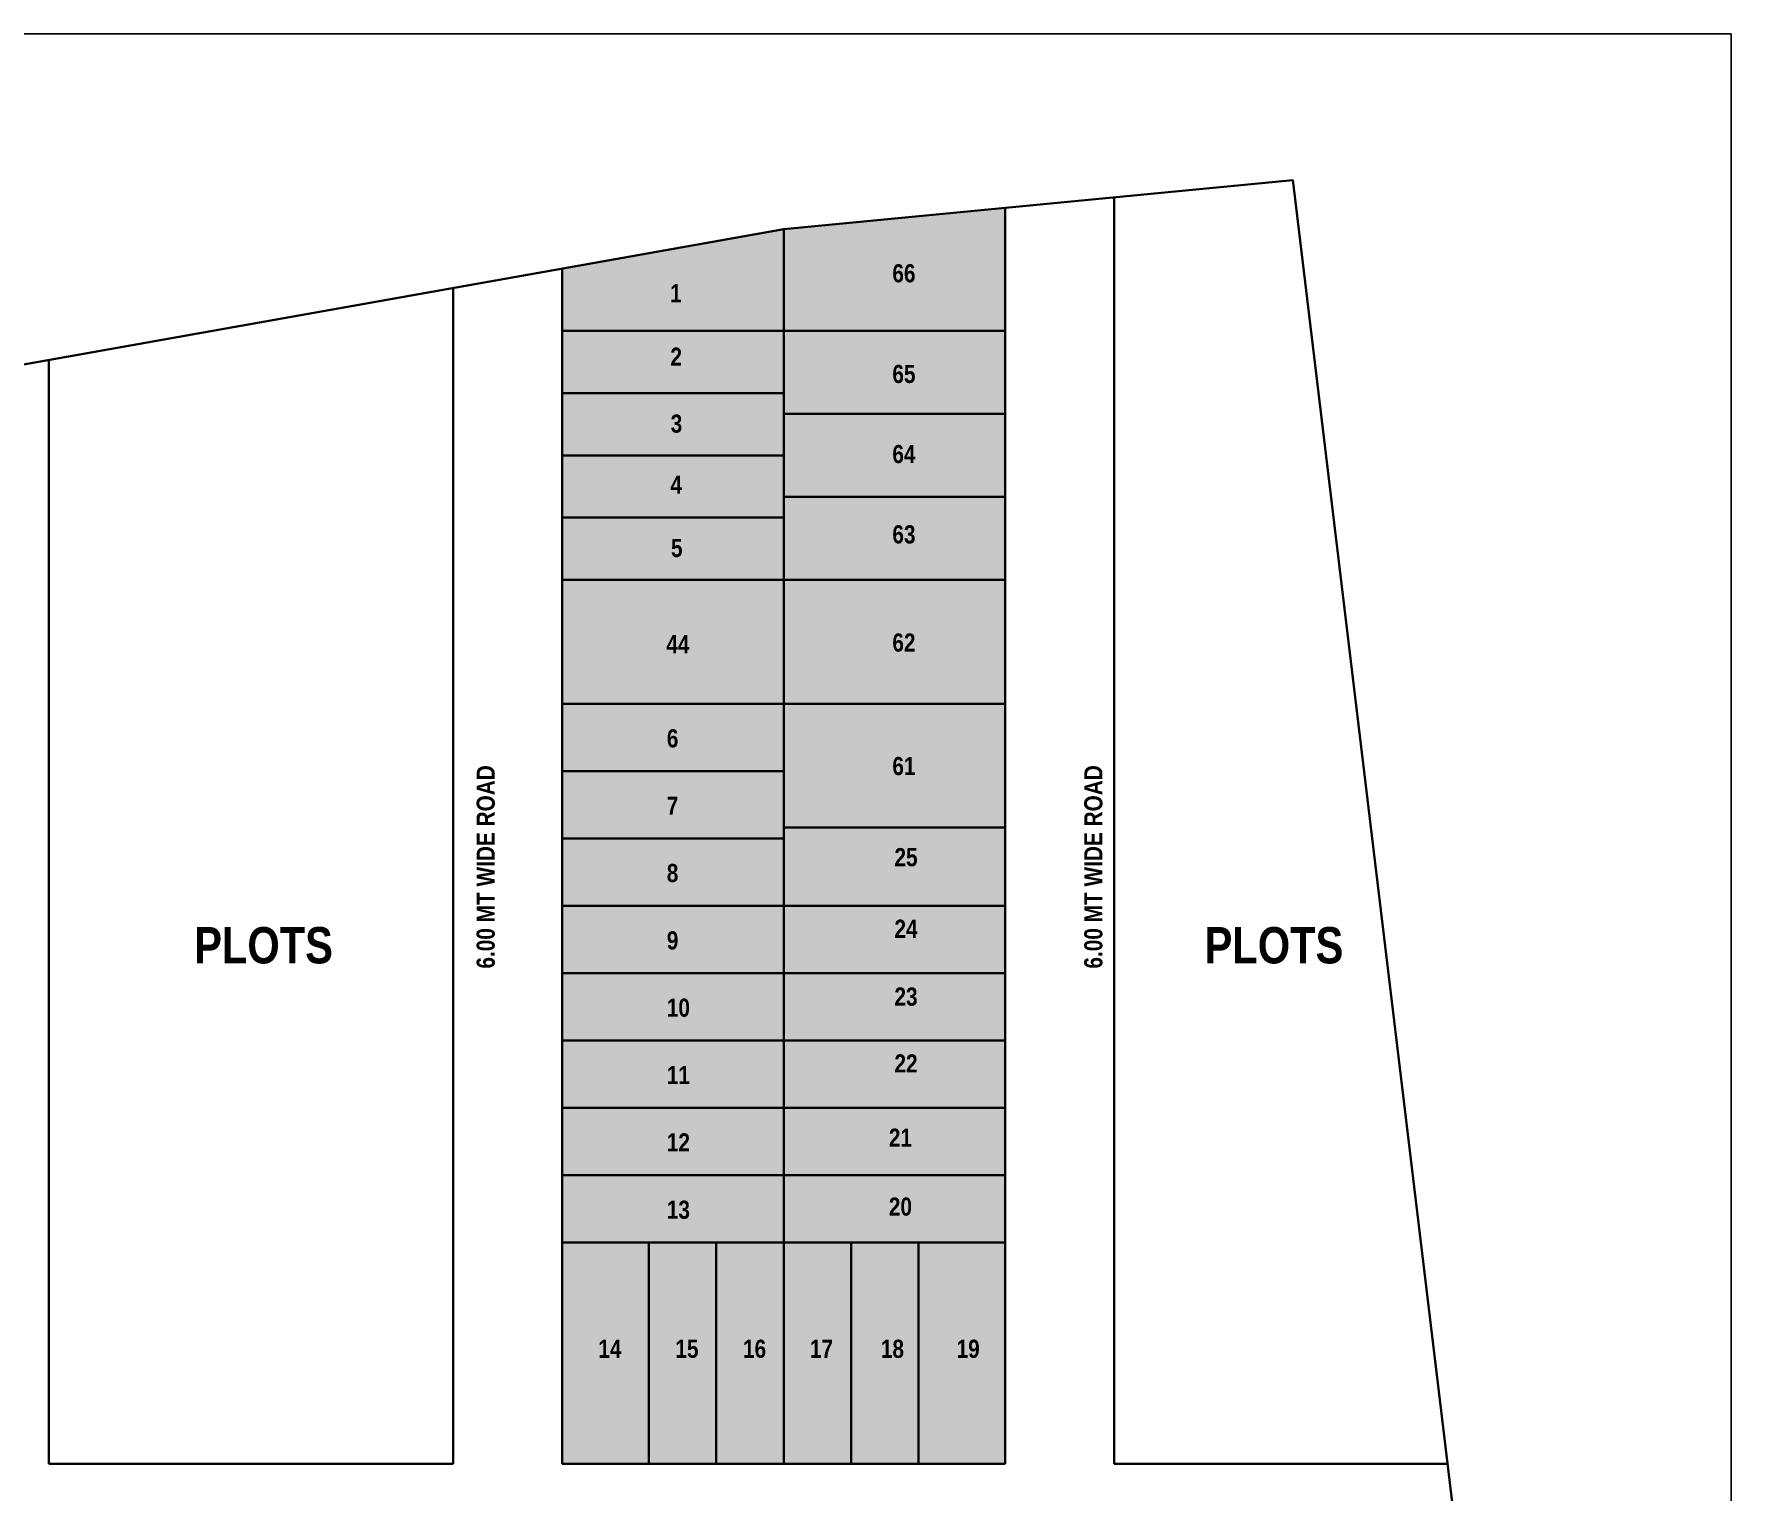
# Model space of a CAD drawing. Header units: inches. Extents: x 218041 to 238734, y -94371 to -86245.
# Drawn here: x 220850 to 224527, y -90658 to -87500 of the extents above; entities that cross this region are included whole.
import ezdxf

# ---------------------------------------------------------------- set-up
doc = ezdxf.new("R2010")
doc.units = ezdxf.units.IN
doc.header["$LTSCALE"] = 0.1
doc.header["$MEASUREMENT"] = 0
doc.layers.add('dimension', color=5, linetype='Continuous')
doc.layers.add('TEXT', color=250, linetype='Continuous')
doc.styles.get("Standard").update_dxf_attribs({"font": 'swisscb.ttf'})

msp = doc.modelspace()

# ---------------------------------------------------------------- hatches: boundary and pattern name
at = {"lineweight": -3, "true_color": 0xffffff, "transparency": 33554559}
h = msp.add_hatch(color=7, dxfattribs=at)
h.dxf.hatch_style = 1
h.paths.add_polyline_path([(222474.712, -88683.288), (221994.712, -88683.288), (221994.712, -88951.616), (222474.712, -88951.616)])
h.paths.add_polyline_path([(222954.712, -88683.288), (222474.712, -88683.288), (222474.712, -88951.616), (222954.712, -88951.616)])
h.paths.add_polyline_path([(222954.712, -88951.616), (222474.712, -88951.616), (222474.712, -89219.944), (222954.712, -89219.944)])
h.paths.add_polyline_path([(222954.712, -88503.485), (222474.712, -88503.485), (222474.712, -88683.288), (222954.712, -88683.288)])
h.paths.add_polyline_path([(222954.712, -88323.681), (222474.712, -88323.681), (222474.712, -88503.485), (222954.712, -88503.485)])
h.paths.add_polyline_path([(222954.712, -88143.878), (222474.712, -88143.878), (222474.712, -88323.681), (222954.712, -88323.681)])
h.paths.add_polyline_path([(222954.712, -87877.124), (222474.712, -87923.55), (222474.712, -88143.878), (222954.712, -88143.878)])
at = {"lineweight": -3, "true_color": 0x815a55, "transparency": 33554559}
h = msp.add_hatch(color=37, dxfattribs=at)
h.dxf.hatch_style = 1
h.paths.add_polyline_path([(222474.712, -87923.55), (221994.712, -88008.927), (221994.712, -88143.799), (222474.712, -88143.799)])
h.paths.add_polyline_path([(222474.712, -88143.799), (221994.712, -88143.799), (221994.712, -88278.672), (222474.712, -88278.672)])
h.paths.add_polyline_path([(222474.712, -88278.672), (221994.712, -88278.672), (221994.712, -88323.681), (221994.712, -88413.544), (222474.712, -88413.544)])
h.paths.add_polyline_path([(222474.712, -88413.544), (221994.712, -88413.544), (221994.712, -88548.416), (222474.712, -88548.416)])
h.paths.add_polyline_path([(222474.712, -88548.416), (221994.712, -88548.416), (221994.712, -88683.288), (222474.712, -88683.288)])
h.paths.add_polyline_path([(222474.712, -88951.616), (221994.712, -88951.616), (221994.712, -89369.78), (222474.712, -89369.78)])
h.paths.add_polyline_path([(222474.712, -89399.747), (222474.712, -89369.78), (221994.712, -89369.78), (221994.712, -89399.747), (221994.712, -89519.616), (222474.712, -89519.616)])
h.paths.add_polyline_path([(222474.712, -89579.55), (222474.712, -89519.616), (221994.712, -89519.616), (221994.712, -89579.55), (221994.712, -89669.452), (222474.712, -89669.452)])
h.paths.add_polyline_path([(222474.712, -89759.354), (222474.712, -89669.452), (221994.712, -89669.452), (221994.712, -89759.354), (221994.712, -89819.288), (222474.712, -89819.288)])
h.paths.add_polyline_path([(222474.712, -89819.288), (221994.712, -89819.288), (221994.712, -89939.157), (221994.712, -89969.124), (222474.712, -89969.124), (222474.712, -89939.157)])
h.paths.add_polyline_path([(222474.712, -89969.124), (221994.712, -89969.124), (221994.712, -90118.96), (222474.712, -90118.96)])
h.paths.add_polyline_path([(222954.712, -89969.124), (222474.712, -89969.124), (222474.712, -90118.96), (222954.712, -90118.96)])
h.paths.add_polyline_path([(222954.712, -89819.288), (222474.712, -89819.288), (222474.712, -89939.157), (222474.712, -89969.124), (222954.712, -89969.124), (222954.712, -89939.157)])
h.paths.add_polyline_path([(222954.712, -89759.354), (222954.712, -89669.452), (222474.712, -89669.452), (222474.712, -89759.354), (222474.712, -89819.288), (222954.712, -89819.288)])
h.paths.add_polyline_path([(222954.712, -89519.616), (222474.712, -89519.616), (222474.712, -89579.55), (222474.712, -89669.452), (222954.712, -89669.452), (222954.712, -89579.55)])
h.paths.add_polyline_path([(222954.712, -89399.747), (222954.712, -89369.78), (222474.712, -89369.78), (222474.712, -89399.747), (222474.712, -89519.616), (222954.712, -89519.616)])
h.paths.add_polyline_path([(222954.712, -89219.944), (222474.712, -89219.944), (222474.712, -89369.78), (222954.712, -89369.78)])
h.paths.add_polyline_path([(222954.712, -90118.96), (222794.712, -90118.96), (222794.712, -90598.96), (222924.417, -90598.96), (222954.712, -90598.96)])
h.paths.add_polyline_path([(222794.712, -90118.96), (222634.712, -90118.96), (222634.712, -90598.96), (222794.712, -90598.96)])
h.paths.add_polyline_path([(222634.712, -90118.96), (222474.712, -90118.96), (222474.712, -90598.96), (222634.712, -90598.96)])
h.paths.add_polyline_path([(222474.712, -90118.96), (222314.712, -90118.96), (222314.712, -90598.96), (222474.712, -90598.96)])
h.paths.add_polyline_path([(222314.712, -90118.96), (222154.712, -90118.96), (222154.712, -90598.96), (222314.712, -90598.96)])
h.paths.add_polyline_path([(222154.712, -90118.96), (221994.712, -90118.96), (221994.712, -90598.96), (222154.712, -90598.96)])

# ---------------------------------------------------------------- linework, layer by layer
at = {"lineweight": 30}
for p, q in [((221994.712, -88143.799), (222474.712, -88143.799)), ((221994.712, -88278.672), (222474.712, -88278.672)), ((221994.712, -88413.544), (222474.712, -88413.544)), ((221994.712, -88548.416), (222474.712, -88548.416)), ((222474.835, -89097.534), (221994.835, -89097.534)), ((222474.958, -89243.452), (221994.958, -89243.452)), ((222954.712, -89389.37), (221995.081, -89389.37)), ((222954.712, -89535.288), (221995.204, -89535.288)), ((222954.712, -89681.206), (221995.327, -89681.206)), ((222954.712, -89827.124), (221995.45, -89827.124)), ((222474.712, -89973.042), (221994.712, -89973.042)), ((222954.712, -89973.042), (222474.712, -89973.042))]:
    msp.add_line(p, q, dxfattribs=at)
at = {"lineweight": -3}
for p, q in [((221758.647, -90598.96), (220882.843, -90598.96)), ((223190.778, -90598.96), (223912.745, -90598.96))]:
    msp.add_line(p, q, dxfattribs=at)
msp.add_lwpolyline([(224526.924, -87500.224), (218040.532, -87500.224), (218040.532, -93383.165), (224526.924, -93383.165)], close=True, dxfattribs=at)
at = {"lineweight": 30}
for points in [[(222954.712, -90598.96), (221994.712, -90598.96)], [(222025.007, -90598.96), (222924.417, -90598.96)]]:
    msp.add_lwpolyline(points, dxfattribs=at)
at = {"layer": 'dimension', "color": 18, "lineweight": 30, "true_color": 0x000000}
for p, q in [((223577.532, -87816.694), (223995.984, -91289.845)), ((223190.778, -90598.96), (223190.778, -87854.291)), ((222954.712, -90598.96), (222954.712, -87877.124)), ((222954.712, -88143.878), (222954.712, -87877.124)), ((222474.712, -87923.55), (218553.663, -88620.983)), ((222474.712, -87923.55), (222474.712, -88951.616)), ((221994.712, -90598.96), (221994.712, -88008.927)), ((221994.712, -88323.681), (221994.712, -88008.927)), ((221758.647, -88050.916), (221758.647, -90598.96)), ((222954.712, -88143.878), (222474.712, -88143.878)), ((222954.712, -88143.878), (222954.712, -88323.681)), ((220882.843, -90598.96), (220882.843, -88206.694)), ((221994.712, -88323.681), (221994.712, -89399.747)), ((222954.712, -88323.681), (222474.712, -88323.681)), ((222954.712, -89219.944), (222954.712, -88323.681)), ((222954.712, -88503.485), (222474.712, -88503.485)), ((222954.712, -88683.288), (221994.712, -88683.288)), ((222474.712, -88951.616), (221994.712, -88951.616)), ((222474.712, -89399.747), (222474.712, -88951.616)), ((222954.712, -88951.616), (222474.712, -88951.616)), ((222954.712, -89219.944), (222474.712, -89219.944)), ((222954.712, -89399.747), (222954.712, -89219.944)), ((221994.712, -89399.747), (221994.712, -89579.55)), ((222474.712, -89579.55), (222474.712, -89399.747)), ((222474.712, -89399.747), (222474.712, -89579.55)), ((222954.712, -89579.55), (222954.712, -89399.747)), ((221994.712, -89579.55), (221994.712, -89759.354)), ((222474.712, -89759.354), (222474.712, -89579.55)), ((222474.712, -89579.55), (222474.712, -89759.354)), ((222954.712, -89759.354), (222954.712, -89579.55)), ((221994.712, -89759.354), (221994.712, -89939.157)), ((222474.712, -89939.157), (222474.712, -89759.354)), ((222474.712, -89759.354), (222474.712, -89939.157)), ((222954.712, -89939.157), (222954.712, -89759.354)), ((221994.712, -89939.157), (221994.712, -90118.96)), ((222474.712, -90118.96), (222474.712, -89939.157)), ((222474.712, -89939.157), (222474.712, -90118.96)), ((222954.712, -90118.96), (222954.712, -89939.157)), ((221994.712, -90598.96), (221994.712, -90118.96)), ((222204.811, -90118.96), (221994.712, -90118.96)), ((221994.712, -90118.96), (222474.712, -90118.96)), ((222266.581, -90118.96), (222204.811, -90118.96)), ((222446.384, -90118.96), (222266.581, -90118.96)), ((222744.614, -90118.96), (222446.384, -90118.96)), ((222474.712, -90118.96), (222954.712, -90118.96)), ((222954.712, -90118.96), (222744.614, -90118.96)), ((222954.712, -90598.96), (222954.712, -90118.96)), ((220882.843, -90598.96), (221758.647, -90598.96)), ((221994.712, -90598.96), (222954.712, -90598.96)), ((223190.778, -90598.96), (223912.745, -90598.96))]:
    msp.add_line(p, q, dxfattribs=at)
at = {"layer": 'dimension', "color": 18, "lineweight": -3, "true_color": 0x000000}
for p, q in [((222954.712, -87877.124), (222954.712, -90598.96)), ((221994.712, -88008.927), (221994.712, -90598.96))]:
    msp.add_line(p, q, dxfattribs=at)
at = {"layer": 'dimension', "color": 18, "lineweight": 30, "true_color": 0x000000}
for points in [[(222474.712, -87923.55), (223577.555, -87816.882)], [(222182.778, -90118.96), (222182.778, -90598.96)], [(222328.745, -90118.96), (222328.745, -90598.96)], [(222474.712, -90118.96), (222474.712, -90598.96)], [(222620.679, -90118.96), (222620.679, -90598.96)], [(222766.647, -90118.96), (222766.647, -90598.96)]]:
    msp.add_lwpolyline(points, dxfattribs=at)

# ---------------------------------------------------------------- texts
at = {"layer": 'TEXT', "color": 18, "true_color": 0x000000, "attachment_point": 1}
for s, width, insert, char_height in [('66', 58.36525, (222710.06, -87999.152), 39.3443), ('65', 58.36525, (222710.06, -88217.283), 39.3443), ('64', 58.36525, (222710.06, -88390.865), 39.3443), ('63', 58.36525, (222710.06, -88564.897), 39.3443), ('44', 58.36525, (222220.468, -88802.884), 39.3443), ('62', 58.36525, (222710.06, -88799.352), 39.3443), ('61', 58.36525, (222710.06, -89066.916), 39.3443), ('PLOTS', 873.62317, (221197.687, -89435.679), 78.6885), ('PLOTS', 873.62317, (223386.506, -89435.679), 78.6885)]:
    msp.add_mtext_dynamic_manual_height_columns(s, width=width, gutter_width=0.489, heights=[0], dxfattribs=dict(at, insert=insert, char_height=char_height))
at = {"layer": 'TEXT', "color": 7, "true_color": 0xffffff, "attachment_point": 1}
for s, width, insert, char_height in [('1', 58.36525, (222228.54, -88042.334), 39.344), ('2', 58.36525, (222229.298, -88179.893), 39.344), ('3', 58.36525, (222229.824, -88324.836), 39.344), ('4', 58.36525, (222229.198, -88457.414), 39.344), ('5', 58.36525, (222230.519, -88594.434), 39.344), ('6', 100.84618, (222221.459, -89006.957), 39.344), ('7', 100.84618, (222221.459, -89152.875), 39.344), ('8', 100.84618, (222221.459, -89298.793), 39.344), ('25', 100.84618, (222714.591, -89264.49), 39.3443), ('9', 100.84618, (222221.459, -89444.711), 39.344), ('24', 100.84618, (222714.591, -89419.607), 39.3443), ('10', 100.84618, (222221.459, -89590.629), 39.3443), ('23', 100.84618, (222714.591, -89566.502), 39.3443), ('11', 100.84618, (222221.459, -89736.547), 39.3443), ('22', 100.84618, (222714.591, -89711.376), 39.3443), ('12', 100.84618, (222221.459, -89882.465), 39.3443), ('21', 100.84618, (222702.475, -89872.347), 39.3443), ('13', 100.84618, (222221.459, -90028.383), 39.3443), ('20', 100.84618, (222702.475, -90021.611), 39.3443), ('14', 100.84618, (222073.086, -90329.771), 39.3443), ('15', 100.84618, (222240.03, -90329.771), 39.3443), ('16', 100.84618, (222386.473, -90329.771), 39.3443), ('17', 100.84618, (222531.451, -90329.771), 39.3443), ('18', 100.84618, (222685.215, -90329.771), 39.3443), ('19', 100.84618, (222849.23, -90329.771), 39.3443)]:
    msp.add_mtext_dynamic_manual_height_columns(s, width=width, gutter_width=0.489, heights=[0], dxfattribs=dict(at, insert=insert, char_height=char_height))
at = {"layer": 'TEXT', "color": 18, "true_color": 0x000000, "char_height": 39.34426, "attachment_point": 1, "rotation": 90}
for insert in [(221809.362, -89525.598), (223125.706, -89525.598)]:
    msp.add_mtext_dynamic_manual_height_columns('6.00 MT WIDE ROAD', width=690.62474, gutter_width=0.489, heights=[0], dxfattribs=dict(at, insert=insert))

doc.saveas('drawing.dxf')
